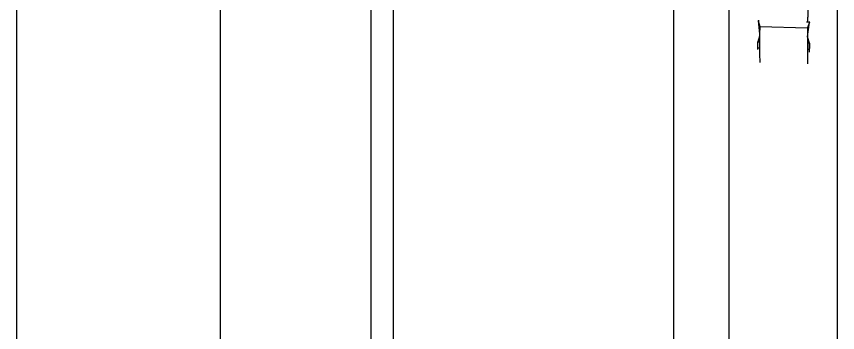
# Model space of a CAD drawing. Extents: x -24961 to 905641, y -154323 to 635957.
# Drawn here: x 412233 to 414476, y -118028 to -117166 of the extents above; entities that cross this region are included whole.
import ezdxf

# ---------------------------------------------------------------- set-up
doc = ezdxf.new("R2010")
doc.units = 0
doc.header["$LTSCALE"] = 1000
doc.header["$MEASUREMENT"] = 0
doc.layers.add('DIM_IDEN', color=3, linetype='Continuous')
doc.layers.add('窗', color=154, linetype='Continuous')

msp = doc.modelspace()

# ---------------------------------------------------------------- linework, layer by layer
for p, q in [((414180.3, -119837), (414180.3, -117059.8)), ((414476.2, -119837), (414476.2, -117059.8)), ((414394.6, -117148.7), (414394.6, -117168)), ((414394.6, -117175.1), (414394.6, -117168)), ((414394.6, -117180.8), (414394.6, -117175.1)), ((414259, -117177.3), (414259, -117177.7)), ((414259, -117177.7), (414263.3, -117214.7)), ((414259, -117177.7), (414263.5, -117193.9)), ((414259.1, -117177.7), (414259, -117177.7)), ((414262.3, -117177.7), (414259.1, -117177.7)), ((414263.5, -117193.9), (414263.3, -117214.7)), ((414263.5, -117193.9), (414394.3, -117197.3)), ((414391.1, -117181.1), (414394.6, -117181.2)), ((414394.3, -117197.3), (414394.1, -117220.4)), ((414399.4, -117181.4), (414394.3, -117197.3)), ((414394.3, -117197.3), (414394.5, -117221.5)), ((414394.5, -117221.5), (414399.4, -117181.4)), ((414394.6, -117180.8), (414394.6, -117181.2)), ((414394.6, -117181.2), (414399.4, -117181.4)), ((414399.4, -117181.4), (414399.5, -117180.3)), ((414263.3, -117219.7), (414258.8, -117235.2)), ((414263.3, -117219.7), (414263.2, -117235.3)), ((414263.3, -117214.7), (414263.3, -117217.1)), ((414263.3, -117217.1), (414263.3, -117219.7)), ((414394.1, -117220.4), (414394, -117246.8)), ((414394.5, -117221.5), (414394.3, -117221.5)), ((414394.5, -117221.5), (414394.5, -117238.5)), ((414399.2, -117238.7), (414394.5, -117221.5)), ((414258.8, -117235.3), (414258.8, -117235.2)), ((414258.8, -117235.2), (414263.2, -117235.3)), ((414258.8, -117253), (414258.8, -117235.3)), ((414263.2, -117235.3), (414263.2, -117243.6)), ((414263.2, -117243.6), (414263.2, -117253.1)), ((414394.5, -117238.5), (414399.2, -117238.7)), ((414394.5, -117238.5), (414394.5, -117249.1)), ((414399.2, -117238.7), (414399.3, -117249.2)), ((414399.2, -117248.9), (414399.2, -117238.7)), ((414263.2, -117253.1), (414258.8, -117253)), ((414258.8, -117255.9), (414258.8, -117253)), ((414263.2, -117253.1), (414263.2, -117253.2)), ((414263.2, -117253.2), (414263.2, -117269.4)), ((414394, -117246.8), (414394.1, -117272.5)), ((414394.5, -117249.1), (414394.3, -117249.1)), ((414394.5, -117249.1), (414394.5, -117256.2)), ((414394.5, -117256.2), (414394.5, -117260)), ((414399.2, -117256.3), (414394.5, -117256.2)), ((414399.2, -117248.9), (414399.3, -117249.2)), ((414399.2, -117249.2), (414399.2, -117248.9)), ((414399.3, -117249.2), (414399.2, -117249.2)), ((414399.2, -117256.3), (414399.2, -117249.2)), ((414399.3, -117263.4), (414399.2, -117256.3)), ((414399.3, -117249.2), (414399.3, -117253.4)), ((414263.2, -117269.4), (414263.5, -117290.6)), ((414394.1, -117272.5), (414394.3, -117293.5)), ((414263.5, -117290.6), (414263.5, -117291.5)), ((414394.3, -117293.5), (414394.4, -117295.8))]:
    msp.add_line(p, q)
at = {"layer": 'DIM_IDEN', "linetype": 'Continuous'}
msp.add_line((412789.5, -102691.7), (412789.5, -121686.2), dxfattribs=at)
at = {"layer": '窗'}
for p, q in [((412233.2, -117051.9), (412233.2, -120091.9)), ((413202, -120091.9), (413202, -117051.9)), ((413262.2, -117051.9), (413262.2, -120091.9)), ((414028.2, -117051.9), (414028.2, -120091.9))]:
    msp.add_line(p, q, dxfattribs=at)

doc.saveas('drawing.dxf')
